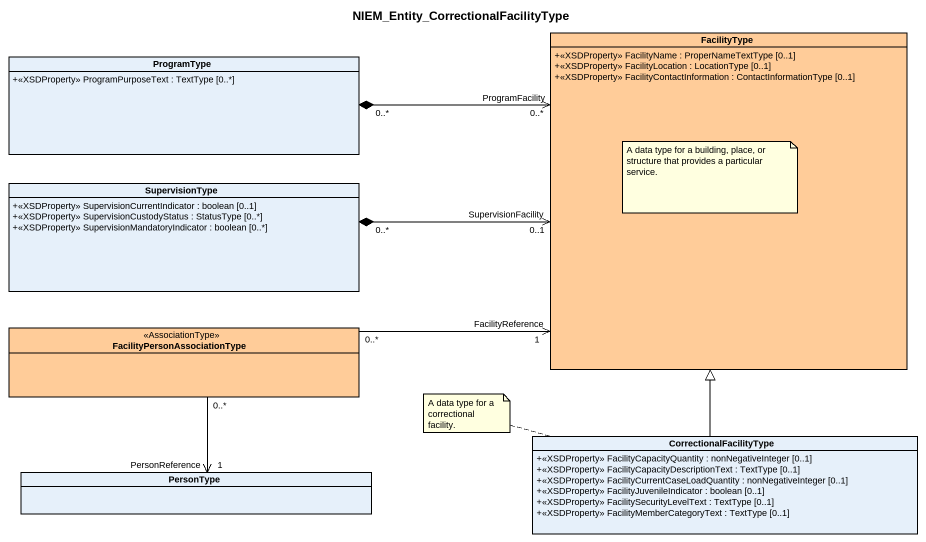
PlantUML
@startuml
title NIEM_Entity_CorrectionalFacilityType
hide circle
hide empty members
skinparam classAttributeIconSize 0
class ProgramType {
  +<<XSDProperty>> ProgramPurposeText : TextType [0..*]
}
class FacilityType #FFCC99 {
  +<<XSDProperty>> FacilityName : ProperNameTextType [0..1]
  +<<XSDProperty>> FacilityLocation : LocationType [0..1]
  +<<XSDProperty>> FacilityContactInformation : ContactInformationType [0..1]
}
class SupervisionType {
  +<<XSDProperty>> SupervisionCurrentIndicator : boolean [0..1]
  +<<XSDProperty>> SupervisionCustodyStatus : StatusType [0..*]
  +<<XSDProperty>> SupervisionMandatoryIndicator : boolean [0..*]
}
class "FacilityPersonAssociationType" as FacilityPersonAssociationTyp <<AssociationType>> #FFCC99
class CorrectionalFacilityType {
  +<<XSDProperty>> FacilityCapacityQuantity : nonNegativeInteger [0..1]
  +<<XSDProperty>> FacilityCapacityDescriptionText : TextType [0..1]
  +<<XSDProperty>> FacilityCurrentCaseLoadQuantity : nonNegativeInteger [0..1]
  +<<XSDProperty>> FacilityJuvenileIndicator : boolean [0..1]
  +<<XSDProperty>> FacilitySecurityLevelText : TextType [0..1]
  +<<XSDProperty>> FacilityMemberCategoryText : TextType [0..1]
}
class PersonType
ProgramType "0..*" *-right-> "ProgramFacility\n0..*" FacilityType
SupervisionType "0..*" *-right-> "SupervisionFacility\n0..1" FacilityType
FacilityPersonAssociationTyp "0..*" -right-> "FacilityReference\n1" FacilityType
FacilityPersonAssociationTyp "0..*" --> "PersonReference\n1" PersonType
CorrectionalFacilityType -up-|> FacilityType
note as N1
  A data type for a building, place, or structure that provides a particular service.
end note
note left of CorrectionalFacilityType : A data type for a correctional facility.
@enduml
